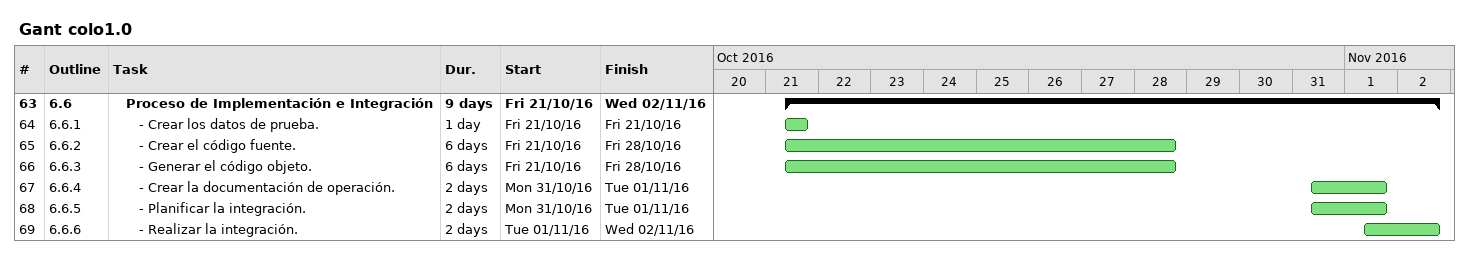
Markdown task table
Gant colo1.0

| ID | WBS | Task | Duration | Start | Finish |
|---|---|---|---|---|---|
| 63 | 6.6 | **Proceso de Implementación e Integración** | 9d | 2016-10-21 | 2016-11-02 |
| 64 | 6.6.1 | - Crear los datos de prueba. | 1d | 2016-10-21 | 2016-10-21 |
| 65 | 6.6.2 | - Crear el código fuente. | 6d | 2016-10-21 | 2016-10-28 |
| 66 | 6.6.3 | - Generar el código objeto. | 6d | 2016-10-21 | 2016-10-28 |
| 67 | 6.6.4 | - Crear la documentación de operación. | 2d | 2016-10-31 | 2016-11-01 |
| 68 | 6.6.5 | - Planificar la integración. | 2d | 2016-10-31 | 2016-11-01 |
| 69 | 6.6.6 | - Realizar la integración. | 2d | 2016-11-01 | 2016-11-02 |
